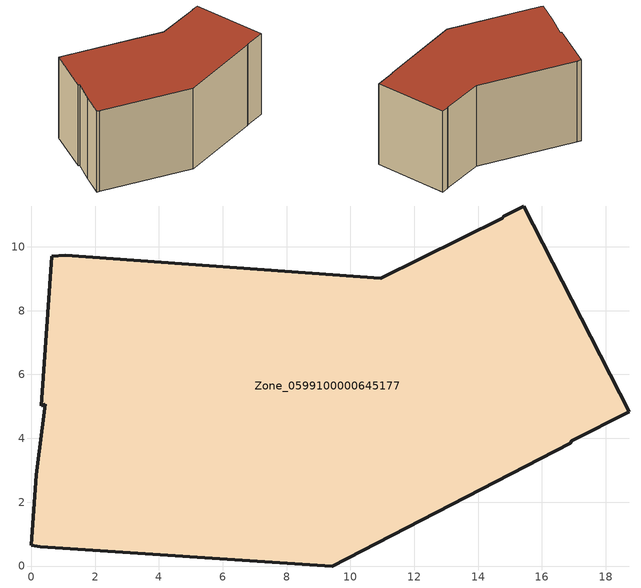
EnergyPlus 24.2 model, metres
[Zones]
Zone_0599100000645177
 floor ground (C_G): 14.8,10.96 15.44,11.28 18.74,4.84 16.93,3.92 16.89,3.84 9.43,0 0.28,0.6 0,0.65 0.16,2.86 0.45,5.07 0.31,5.02 0.64,9.71 1.06,9.74 10.95,9.02 14.76,10.9 z0
 wall outside (C_F): 9.43,0 16.89,3.84 16.93,3.92 18.74,4.84 15.44,11.28 14.8,10.96 14.76,10.9 10.95,9.02 1.06,9.74 0.64,9.71 0.31,5.02 0.45,5.07 0.16,2.86 0,0.65 0.28,0.6 9.43,0 z0:9
 roof outside (C_R): 15.44,11.28 14.8,10.96 14.76,10.9 10.95,9.02 1.06,9.74 0.64,9.71 0.31,5.02 0.45,5.07 0.16,2.86 0,0.65 0.28,0.6 9.43,0 16.89,3.84 16.93,3.92 18.74,4.84 z9
[BUILDING]
Pand.0599100000645177: North Axis=0; Terrain=City; Loads Convergence Tolerance Value=0.04; Temperature Convergence Tolerance Value=0.4; Solar Distribution=FullExterior; Maximum Number of Warmup Days=25; Minimum Number of Warmup Days=1
[Site:Location]
Rotterdam.The.Hague.AP_ZH_NLD Design_Conditions: Latitude=51.96; Longitude=4.45; Time Zone=1; Elevation=-4.5
[SITE:GROUNDTEMPERATURE:BUILDINGSURFACE]
18, 18, 18, 18, 18, 18, 18, 18, 18, 18, 18, 18
[MATERIAL] Thermal Absorptance=0.9; Solar Absorptance=0.7; Visible Absorptance=0.7
Name | Roughness | Thickness | Conductivity | Density | Specific Heat
G.TC.1965-1974 | MediumSmooth | 0.15 | 0.882353 | 540 | 1210
F.TC.1965-1974 | Rough | 0.3 | 0.697674 | 1920 | 840
R.TC.1965-1974 | MediumRough | 0.2 | 0.232558 | 1500 | 1000
[CONSTRUCTION]
C_G: G.TC.1965-1974
C_F: F.TC.1965-1974
C_R: R.TC.1965-1974
[ZONE]
Zone_0599100000645177: Type=1; Multiplier=1; Ceiling Height=Autocalculate; Volume=Autocalculate; Floor Area=autocalculate; Part of Total Floor Area=Yes
[ZONEINFILTRATION:DESIGNFLOWRATE]
Infil_Zone_0599100000645177: Zone or ZoneList or Space or SpaceList=Zone_0599100000645177; Schedule=AlwaysOn; Design Flow Rate Calculation Method=Flow/Area; Flow Rate per Floor Area=0.003; Constant Term Coefficient=1; Temperature Term Coefficient=0; Velocity Term Coefficient=0; Velocity Squared Term Coefficient=0
[HVACTEMPLATE:ZONE:IDEALLOADSAIRSYSTEM]
Zone_0599100000645177: Maximum Heating Supply Air Temperature=50; Minimum Cooling Supply Air Temperature=13; Maximum Heating Supply Air Humidity Ratio=0.0156; Minimum Cooling Supply Air Humidity Ratio=0.0077; Heating Limit=NoLimit; Cooling Limit=NoLimit; Dehumidification Control Type=ConstantSensibleHeatRatio; Cooling Sensible Heat Ratio=0.7; Dehumidification Setpoint=60; Humidification Control Type=None; Humidification Setpoint=30; Outdoor Air Method=None; Outdoor Air Flow Rate per Person=0.00944; Outdoor Air Flow Rate per Zone Floor Area=0; Outdoor Air Flow Rate per Zone=0; Demand Controlled Ventilation Type=None; Outdoor Air Economizer Type=NoEconomizer; Heat Recovery Type=None; Sensible Heat Recovery Effectiveness=0.7; Latent Heat Recovery Effectiveness=0.65
[ZONECONTROL:THERMOSTAT]
ThermostatControl_Zone_0599100000645177: Zone or ZoneList=Zone_0599100000645177; Control Type Schedule=DualSetpointControlType; Control 1=Thermostat_Zone_0599100000645177; Temperature Difference Between Cutout And Setpoint=0
[THERMOSTATSETPOINT:DUALSETPOINT]
Thermostat_Zone_0599100000645177: Heating Setpoint Temperature Schedule=HeatingSetpoint_Zone_0599100000645177; Cooling Setpoint Temperature Schedule=CoolingSetpoint_Zone_0599100000645177
[SCHEDULE:COMPACT]
HeatingSetpoint_Zone_0599100000645177: Through: 12/31, For: AllDays, Until: 24:00, 21
CoolingSetpoint_Zone_0599100000645177: Through: 12/31, For: AllDays, Until: 24:00, 24
DualSetpointControlType: Through: 12/31, For: AllDays, Until: 24:00, 4
AlwaysOn: Through: 12/31, For: AllDays, Until: 24:00, 1
